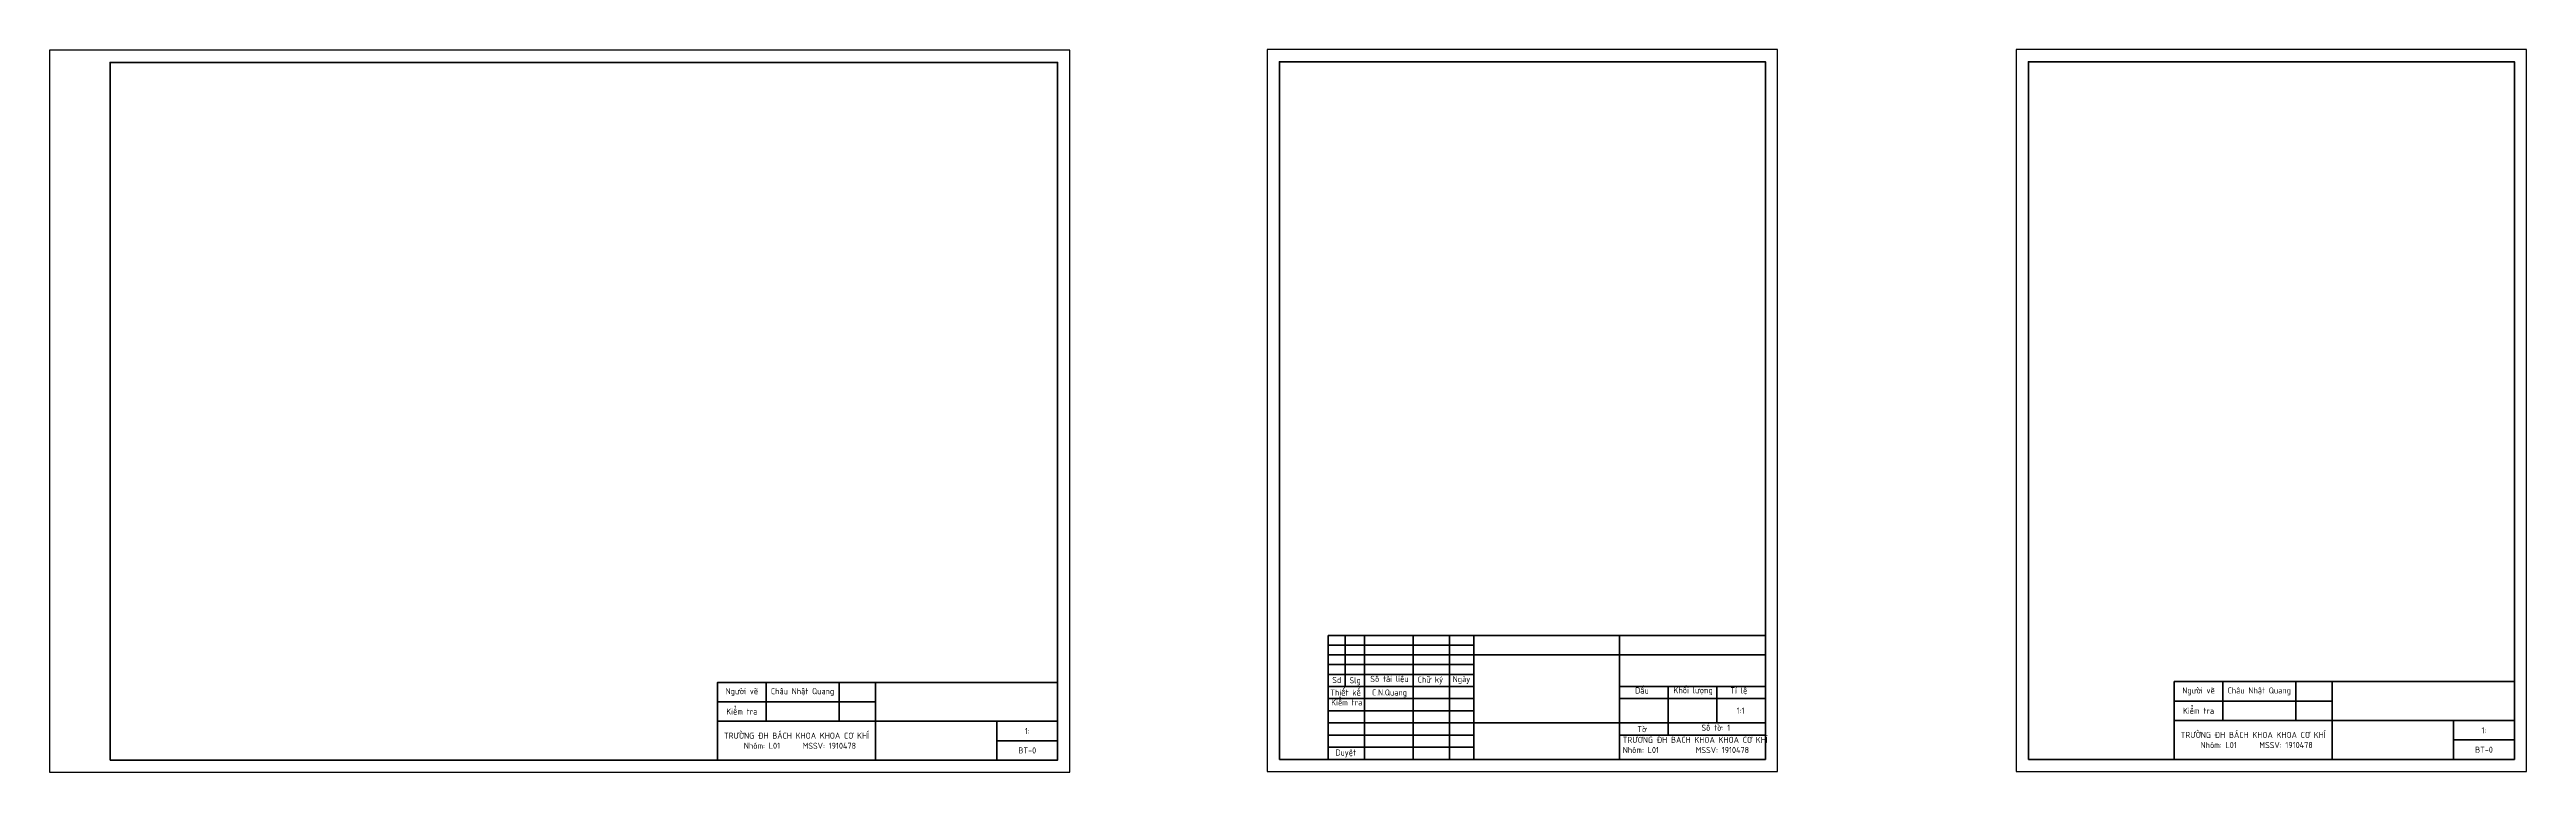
# Model space of a CAD drawing. Header units: millimetres. Extents: x 146 to 5820, y 110 to 951.
# Drawn here: x 146 to 1166, y 110 to 407 of the extents above; entities that cross this region are included whole.
import ezdxf

# ---------------------------------------------------------------- set-up
doc = ezdxf.new("R2010")
doc.units = ezdxf.units.MM
doc.header["$LTSCALE"] = 0.25
doc.layers.add('Khung mảnh', color=4, linetype='Continuous', lineweight=35)
doc.layers.add('Khung đậm', color=2, linetype='Continuous', lineweight=70)
doc.styles.get("Standard").update_dxf_attribs({"font": ''})
doc.styles.get('Standard').set_extended_font_data('TCVN 7284')

msp = doc.modelspace()

# ---------------------------------------------------------------- linework, layer by layer
for points in [[(146.1, 109.9), (566.1, 109.9), (566.1, 406.9), (146.1, 406.9)], [(647.4, 110.2), (857.4, 110.2), (857.4, 407.2), (647.4, 407.2)], [(955.7, 110.2), (1165.7, 110.2), (1165.7, 407.2), (955.7, 407.2)]]:
    msp.add_lwpolyline(points, close=True)
at = {"layer": 'Khung mảnh'}
for p, q in [((732.4, 162.2), (672.4, 162.2)), ((732.4, 154.2), (672.4, 154.2)), ((732.4, 150.2), (672.4, 150.2)), ((421.1, 138.9), (486.1, 138.9)), ((732.4, 140.2), (672.4, 140.2)), ((732.4, 135.2), (672.4, 135.2)), ((1020.7, 139.2), (1085.7, 139.2)), ((536.1, 122.9), (561.1, 122.9)), ((732.4, 130.2), (672.4, 130.2)), ((732.4, 125.2), (672.4, 125.2)), ((1135.7, 123.2), (1160.7, 123.2)), ((732.4, 120.2), (672.4, 120.2))]:
    msp.add_line(p, q, dxfattribs=at)
at = {"layer": 'Khung đậm'}
for p, q in [((561.1, 146.9), (561.1, 176.9)), ((852.4, 166.2), (672.4, 166.2)), ((672.4, 166.2), (672.4, 115.2)), ((679.4, 166.2), (679.4, 145.2)), ((687.4, 166.2), (687.4, 115.2)), ((707.4, 166.2), (707.4, 115.2)), ((722.4, 166.2), (722.4, 115.2)), ((732.4, 166.2), (732.4, 115.2)), ((792.4, 166.2), (792.4, 115.2)), ((852.4, 158.2), (672.4, 158.2)), ((441.1, 146.9), (441.1, 130.9)), ((471.1, 146.9), (471.1, 130.9)), ((486.1, 146.9), (486.1, 114.9)), ((732.4, 145.2), (672.4, 145.2)), ((852.4, 145.2), (792.4, 145.2)), ((812.4, 145.2), (812.4, 125.2)), ((832.4, 145.2), (832.4, 130.2)), ((1040.7, 147.2), (1040.7, 131.2)), ((1070.7, 147.2), (1070.7, 131.2)), ((1085.7, 147.2), (1085.7, 115.2)), ((852.4, 140.2), (792.4, 140.2)), ((421.1, 130.9), (561.1, 130.9)), ((536.1, 114.9), (536.1, 130.9)), ((732.4, 130.2), (792.4, 130.2)), ((852.4, 130.2), (792.4, 130.2)), ((852.4, 125.2), (792.4, 125.2)), ((1020.7, 131.2), (1160.7, 131.2)), ((1135.7, 115.2), (1135.7, 131.2)), ((561.1, 114.9), (536.1, 114.9))]:
    msp.add_line(p, q, dxfattribs=at)
for points in [[(171.1, 114.9), (561.1, 114.9), (561.1, 401.9), (171.1, 401.9)], [(652.4, 115.2), (852.4, 115.2), (852.4, 402.2), (652.4, 402.2)], [(960.7, 115.2), (1160.7, 115.2), (1160.7, 402.2), (960.7, 402.2)], [(561.1, 114.9), (421.1, 114.9), (421.1, 146.9), (561.1, 146.9)], [(1160.7, 115.2), (1020.7, 115.2), (1020.7, 147.2), (1160.7, 147.2)]]:
    msp.add_lwpolyline(points, close=True, dxfattribs=at)

# ---------------------------------------------------------------- texts
at = {"char_height": 2.5}
for s, width, insert, attachment_point in [('Người vẽ', 20, (431.1, 142.9), 5), ('Châu Nhật Quang', 30, (456.1, 142.9), 5), ('\\pxqc;Thiết kế', 15, (679.6, 142.7), 5), ('\\pxqc;Sd', 7, (676, 147.9), 5), ('Slg', 8, (681.2, 149), 1), ('Số tài liệu', 20, (689.8, 149.6), 1), ('C.N.Quang', 20, (690.5, 144), 1), ('Chữ ký', 15, (709.3, 149.3), 1), ('Ngày', 10, (723.7, 149.5), 1), ('Dấu', 20, (798.8, 144.8), 1), ('Khối lượng', 20, (814.6, 144.9), 1), ('Tỉ lệ', 20, (838, 144.8), 1), ('Người vẽ', 20, (1030.7, 143.2), 5), ('Châu Nhật Quang', 30, (1055.7, 143.2), 5), ('Kiểm tra', 20, (431.1, 134.9), 5), ('Kiểm tra', 15, (673.7, 139.9), 1), ('1:1', 20, (840.6, 136.5), 1), ('Kiểm tra', 20, (1030.7, 135.2), 5), ('\\pxqc;TRƯỜNG ĐH BÁCH KHOA KHOA CƠ KHÍ\\P\\pq*;       Nhóm: L01      MSSV: 1910478', 65, (421.1, 122.9), 4), ('1:', 25, (548.6, 126.9), 5), ('TRƯỜNG ĐH BÁCH KHOA KHOA CƠ KHÍ\\PNhóm: L01^I^IMSSV: 1910478^I', 60, (793.7, 124.5), 1), ('Tờ', 20, (799.7, 128.9), 1), ('Số tờ: 1', 40, (826.1, 129.5), 1), ('\\pxqc;TRƯỜNG ĐH BÁCH KHOA KHOA CƠ KHÍ\\P\\pq*;       Nhóm: L01      MSSV: 1910478', 65, (1020.7, 123.2), 4), ('1:', 25, (1148.2, 127.2), 5), ('BT-0', 25, (548.6, 118.9), 5), ('Duyệt', 15, (675.4, 119.3), 1), ('BT-0', 25, (1148.2, 119.2), 5)]:
    msp.add_mtext_dynamic_manual_height_columns(s, width=width, gutter_width=12.5, heights=[0], dxfattribs=dict(at, insert=insert, attachment_point=attachment_point))

doc.saveas('drawing.dxf')
